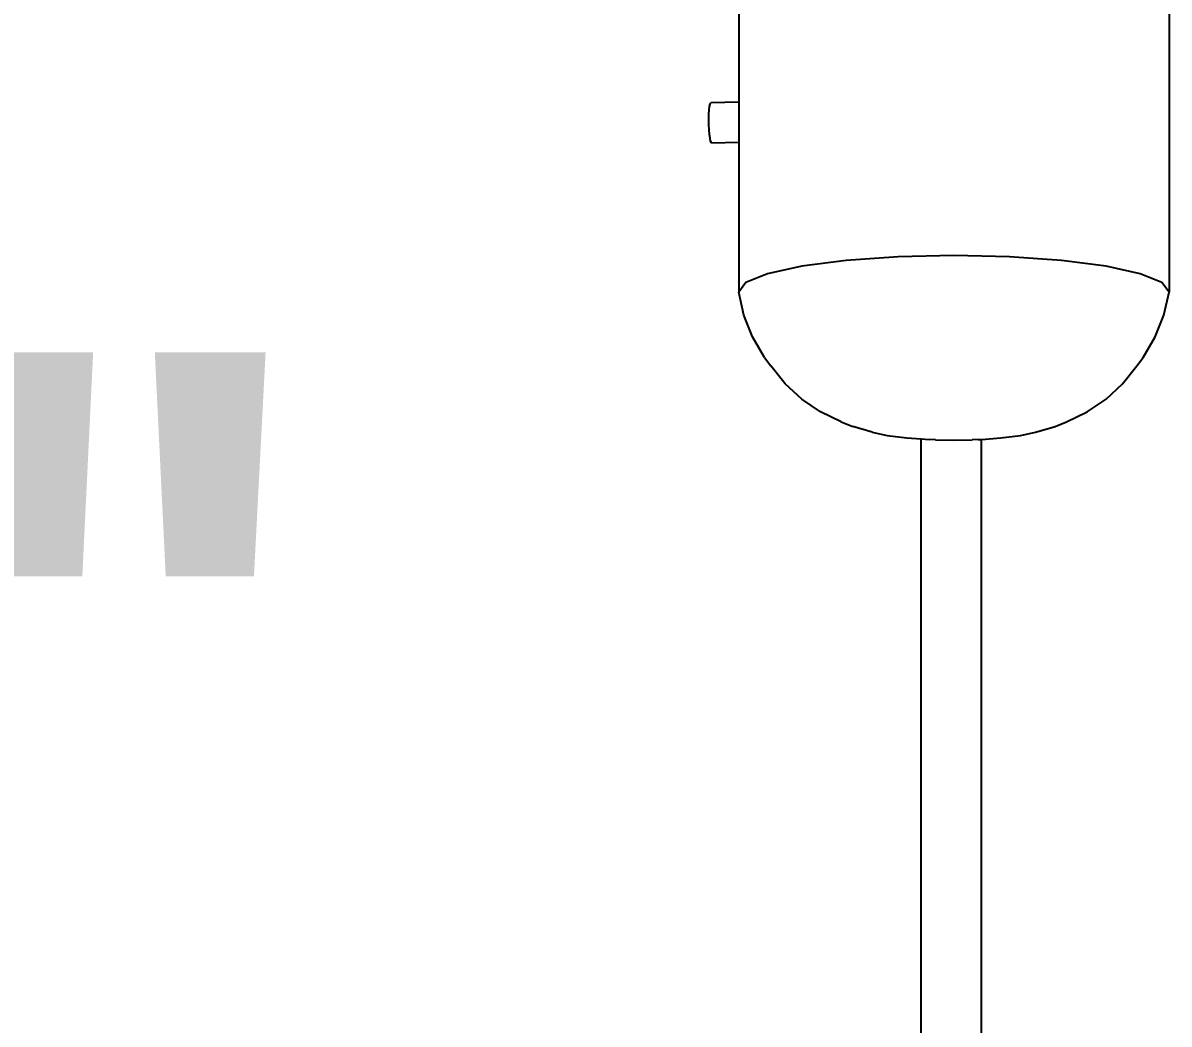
# Model space of a CAD drawing. Header units: inches. Extents: x 9636 to 21597, y -10243 to 557.
# Drawn here: x 15276.24 to 15283.67, y -138.47 to -131.99 of the extents above; entities that cross this region are included whole.
import ezdxf

# ---------------------------------------------------------------- set-up
doc = ezdxf.new("R2010")
doc.units = ezdxf.units.IN
doc.header["$MEASUREMENT"] = 0
doc.layers.add('Edges', color=7, linetype='Continuous')
doc.styles.add('MtXpl_Stylus_BT', font='')
doc.styles.get('MtXpl_Stylus_BT').set_extended_font_data('Stylus BT', bold=True)

# ---------------------------------------------------------------- blocks, each defined once
blk = doc.blocks.new('Industrial Oscillating Fan pl')
at = {"layer": 'Edges'}
for p, q in [((59.215, 57.238), (59.215, 46.017)), ((60.147, 57.259), (60.147, 46.023)), ((58.465, 45.912), (58.163, 45.825)), ((58.465, 45.912), (58.695, 45.963)), ((58.695, 45.963), (58.995, 46.002)), ((58.995, 46.002), (59.215, 46.017)), ((59.215, 46.017), (59.345, 46.026)), ((59.439, 46.032), (59.345, 46.026)), ((59.439, 46.032), (59.72, 46.038)), ((59.72, 46.038), (60.002, 46.032)), ((60.095, 46.026), (60.002, 46.032)), ((60.095, 46.026), (60.147, 46.023)), ((60.147, 46.023), (60.445, 46.002)), ((60.445, 46.002), (60.745, 45.963)), ((60.745, 45.963), (60.975, 45.912)), ((60.975, 45.912), (61.277, 45.825)), ((57.984, 45.752), (57.668, 45.602)), ((57.984, 45.752), (58.163, 45.825)), ((61.277, 45.825), (61.456, 45.752)), ((61.456, 45.752), (61.772, 45.602)), ((57.668, 45.602), (57.378, 45.405)), ((61.772, 45.602), (62.062, 45.405)), ((57.378, 45.405), (57.122, 45.167)), ((62.062, 45.405), (62.318, 45.167)), ((57.122, 45.167), (56.903, 44.891)), ((62.318, 45.167), (62.537, 44.891)), ((56.804, 44.763), (56.903, 44.891)), ((62.537, 44.891), (62.636, 44.763)), ((56.804, 44.763), (56.623, 44.448)), ((62.636, 44.763), (62.817, 44.448)), ((56.623, 44.448), (56.489, 44.111)), ((62.817, 44.448), (62.951, 44.111)), ((56.489, 44.111), (56.408, 43.758)), ((62.951, 44.111), (63.033, 43.758)), ((56.52, 43.612), (56.408, 43.758)), ((56.408, 41.457), (56.408, 43.758)), ((63.033, 43.758), (62.92, 43.612)), ((63.033, 36.112), (63.033, 43.758)), ((56.851, 43.477), (56.52, 43.612)), ((62.92, 43.612), (62.589, 43.477)), ((57.378, 43.36), (56.851, 43.477)), ((62.589, 43.477), (62.062, 43.36)), ((58.064, 43.271), (57.378, 43.36)), ((58.863, 43.215), (58.064, 43.271)), ((61.376, 43.271), (60.577, 43.215)), ((62.062, 43.36), (61.376, 43.271)), ((59.72, 43.196), (58.863, 43.215)), ((60.577, 43.215), (59.72, 43.196)), ((55.987, 41.461), (55.976, 41.435)), ((55.997, 41.466), (55.987, 41.461)), ((56.408, 41.457), (55.997, 41.466)), ((55.958, 41.33), (55.952, 41.258)), ((55.967, 41.391), (55.958, 41.33)), ((55.976, 41.435), (55.967, 41.391)), ((56.408, 40.837), (56.408, 41.457)), ((55.948, 41.178), (55.947, 41.097)), ((55.952, 41.258), (55.948, 41.178)), ((55.947, 41.097), (55.949, 41.02)), ((55.949, 41.02), (55.953, 40.953)), ((55.953, 40.953), (55.96, 40.899)), ((55.96, 40.899), (55.968, 40.863)), ((55.968, 40.863), (55.978, 40.846)), ((56.408, 40.837), (55.978, 40.846)), ((56.408, 36.112), (56.408, 40.837))]:
    blk.add_line(p, q, dxfattribs=at)
blk = doc.blocks.new('shht')
at = {"color": 251, "true_color": 0x636466, "style": 'MtXpl_Stylus_BT'}
blk.add_text('4\'0"-3\'9"', height=4, rotation=0.00944, dxfattribs=at).set_placement((15224.1998, -2297.3432))

msp = doc.modelspace()

# ---------------------------------------------------------------- block references
msp.add_blockref('shht', (32.6691, 2159.2191))
at = {"xscale": -0.4211558411350648, "yscale": 0.4211558411350648, "zscale": 0.4211558411350648, "rotation": 180}
msp.add_blockref('Industrial Oscillating Fan pl', (15257.1223, -115.3011), dxfattribs=at)

doc.saveas('drawing.dxf')
